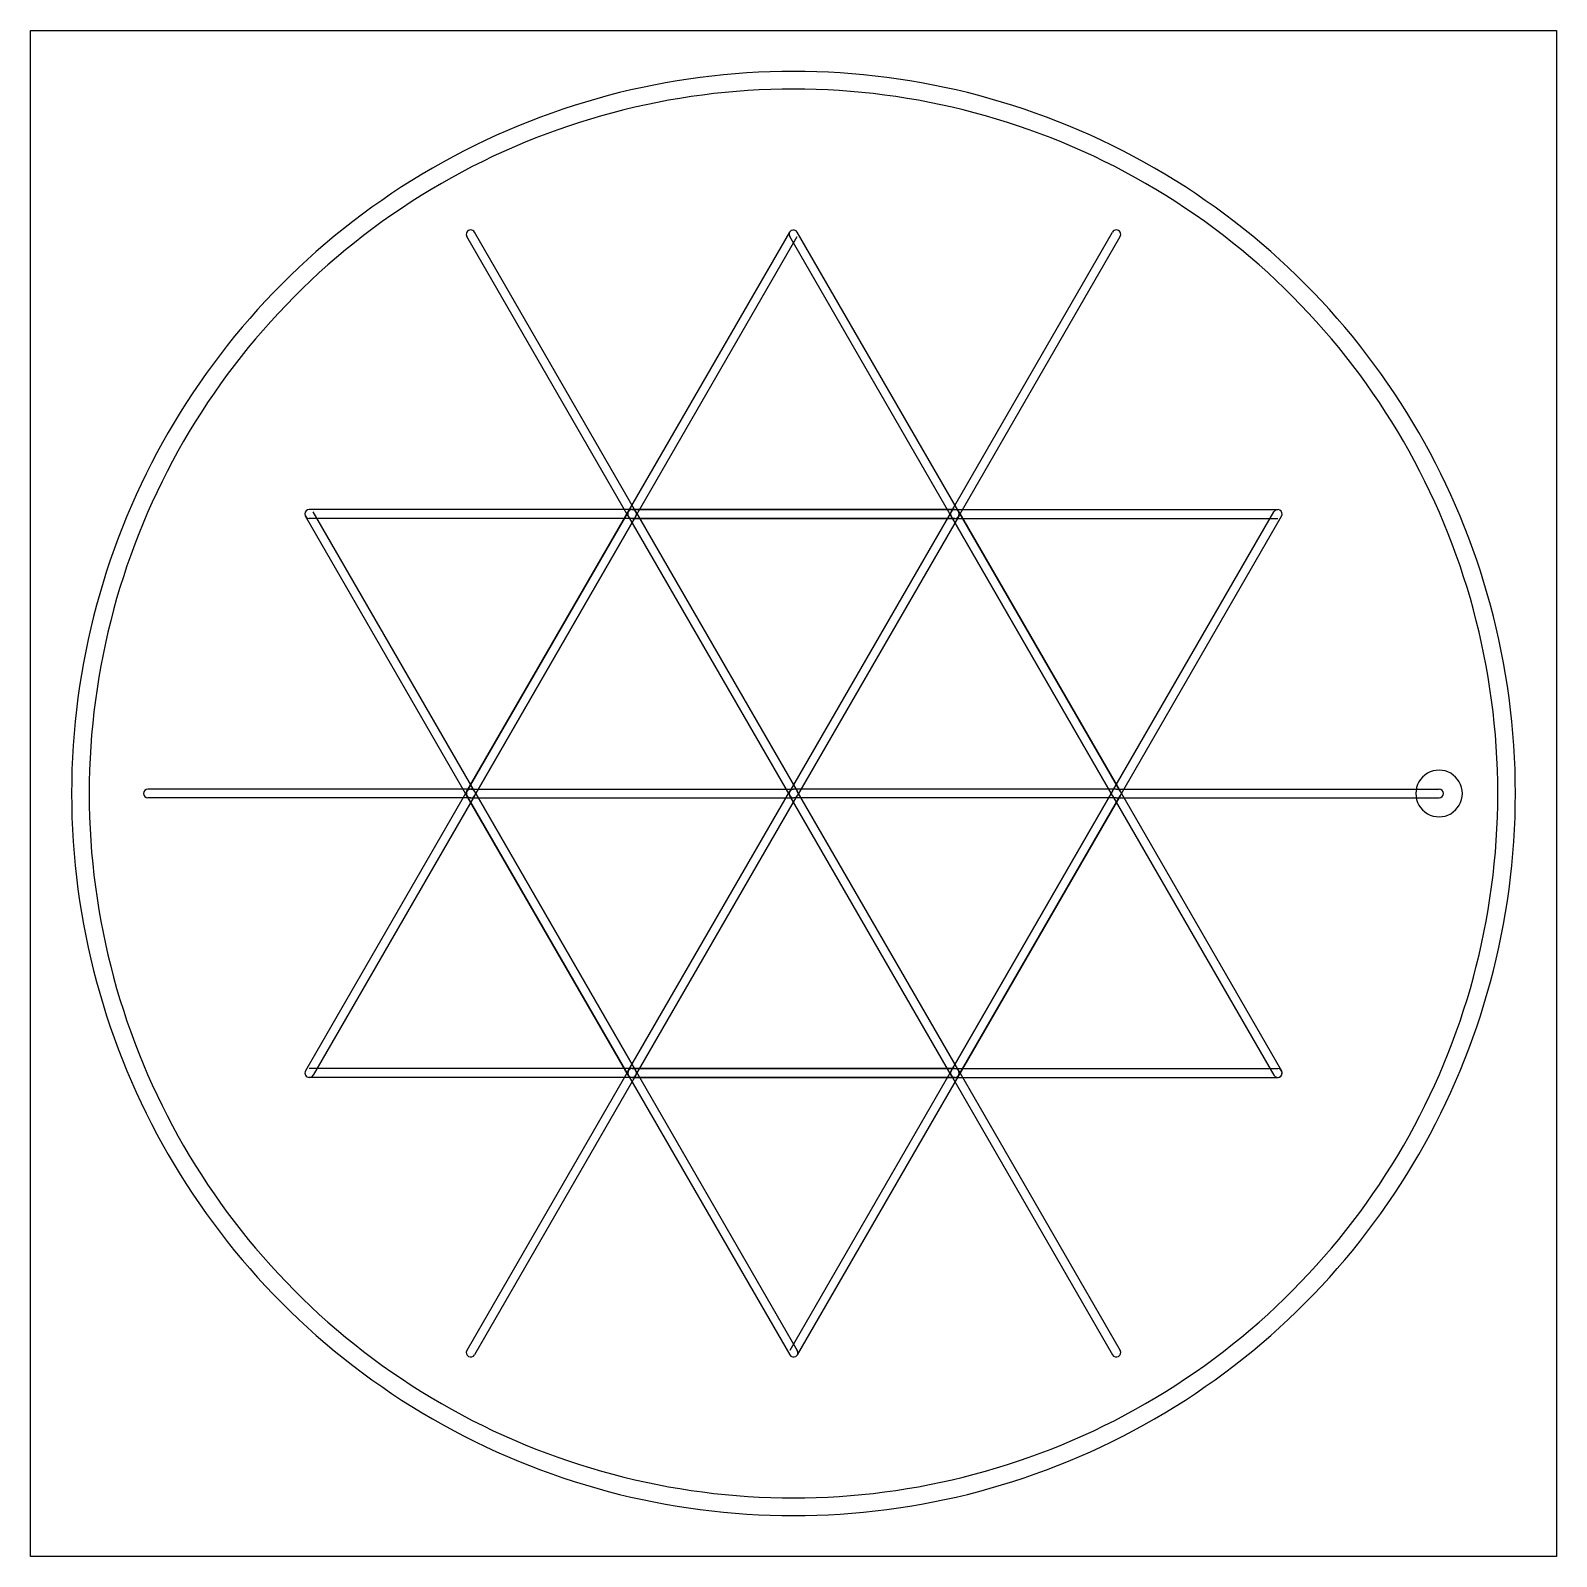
# Model space of a CAD drawing. Extents: x -163 to 97, y 20 to 280.
import ezdxf

# ---------------------------------------------------------------- set-up
doc = ezdxf.new("R2010")
doc.units = 0
doc.layers.add('Layer_1', color=7, linetype='CONTINUOUS')

msp = doc.modelspace()

# ---------------------------------------------------------------- linework, layer by layer
at = {"layer": 'Layer_1', "color": 7}
for points in [[(-163.46726, 20.17283), (-163.46726, 280.172838), (96.53273, 280.172838), (96.53273, 20.17283)], [(80.501488, 150.172836)], [(86.532739, 150.172836)], [(89.53273, 150.17283)]]:
    msp.add_lwpolyline(points, close=True, dxfattribs=at)
for points in [[(-61.61678, 197.429236), (-89.11678, 245.060633)], [(-60.31774, 198.179237), (-87.81774, 245.810634)], [(-61.61678, 198.179237), (-34.11678, 245.810634)], [(-60.31774, 197.429236), (-32.81774, 245.060633)], [(-6.61678, 197.429236), (-34.11678, 245.060633)], [(-5.31774, 198.179237), (-32.81774, 245.810634)], [(-6.61678, 198.179237), (20.88322, 245.810634)], [(-5.31774, 197.429236), (22.18226, 245.060633)], [(-60.96726, 198.554237), (-115.96726, 198.554237)], [(-87.81774, 150.547826), (-115.31774, 198.179237)], [(-61.61678, 198.179237), (-89.11678, 150.547826)], [(-89.11678, 150.547826), (-61.61678, 198.179237)], [(-5.96726, 198.554237), (-60.96726, 198.554237)], [(-60.96726, 198.554237), (-5.96726, 198.554237)], [(-60.31774, 198.179237), (-32.81774, 150.547826)], [(-6.61678, 198.179237), (-34.11678, 150.547826)], [(-5.96726, 198.554237), (49.032738, 198.554237)], [(22.18226, 150.547826), (-5.31774, 198.179237)], [(-5.31774, 198.179237), (22.18226, 150.547826)], [(20.88322, 150.547826), (48.38322, 198.179237)], [(-89.11678, 149.797846), (-116.61678, 197.429236)], [(-60.96726, 197.054237), (-115.96726, 197.054237)], [(-60.31774, 197.429236), (-87.81774, 149.797846)], [(-87.81774, 149.797846), (-60.31774, 197.429236)], [(-61.61678, 197.429236), (-34.11678, 149.797846)], [(-5.96726, 197.054237), (-60.96726, 197.054237)], [(-60.96726, 197.054237), (-5.96726, 197.054237)], [(-5.31774, 197.429236), (-32.81774, 149.797846)], [(20.88322, 149.797846), (-6.61678, 197.429236)], [(-6.61678, 197.429236), (20.88322, 149.797846)], [(-5.96726, 197.054237), (49.032738, 197.054237)], [(22.18226, 149.797846), (49.682258, 197.429236)], [(-88.46726, 150.922846), (-143.46726, 150.922846)], [(-88.46726, 150.922846), (-33.46726, 150.922846)], [(21.53274, 150.922846), (-33.46726, 150.922846)], [(21.53274, 150.922846), (76.532738, 150.922846)], [(-88.46726, 149.422846), (-143.46726, 149.422846)], [(-89.11678, 150.547826), (-116.61678, 102.916456)], [(-87.81774, 149.797846), (-115.31774, 102.166436)], [(-89.11678, 149.797846), (-61.61678, 102.166436)], [(-61.61678, 102.166436), (-89.11678, 149.797846)], [(-88.46726, 149.422846), (-33.46726, 149.422846)], [(-87.81774, 150.547826), (-60.31774, 102.916456)], [(-60.31774, 102.916456), (-87.81774, 150.547826)], [(-61.61678, 102.916456), (-34.11678, 150.547826)], [(-60.31774, 102.166436), (-32.81774, 149.797846)], [(-6.61678, 102.166436), (-34.11678, 149.797846)], [(21.53274, 149.422846), (-33.46726, 149.422846)], [(-5.31774, 102.916456), (-32.81774, 150.547826)], [(20.88322, 150.547826), (-6.61678, 102.916456)], [(-6.61678, 102.916456), (20.88322, 150.547826)], [(22.18226, 149.797846), (-5.31774, 102.166436)], [(-5.31774, 102.166436), (22.18226, 149.797846)], [(20.88322, 149.797846), (48.38322, 102.166436)], [(21.53274, 149.422846), (76.532738, 149.422846)], [(22.18226, 150.547826), (49.682258, 102.916456)], [(-60.96726, 103.291446), (-115.96726, 103.291446)], [(-60.96726, 101.791446), (-115.96726, 101.791446)], [(-61.61678, 102.916456), (-89.11678, 55.285056)], [(-60.31774, 102.166436), (-87.81774, 54.535036)], [(-61.61678, 102.166436), (-34.11678, 54.535036)], [(-60.96726, 103.291446), (-5.96726, 103.291446)], [(-5.96726, 103.291446), (-60.96726, 103.291446)], [(-60.96726, 101.791446), (-5.96726, 101.791446)], [(-5.96726, 101.791446), (-60.96726, 101.791446)], [(-60.31774, 102.916456), (-32.81774, 55.285056)], [(-6.61678, 102.916456), (-34.11678, 55.285056)], [(-5.31774, 102.166436), (-32.81774, 54.535036)], [(-6.61678, 102.166436), (20.88322, 54.535036)], [(-5.96726, 103.291446), (49.032738, 103.291446)], [(-5.96726, 101.791446), (49.032738, 101.791446)], [(-5.31774, 102.916456), (22.18226, 55.285056)]]:
    msp.add_lwpolyline(points, dxfattribs=at)
for points in [[(28.042859, 256.72318), (-10.018619, 278.702808), (-56.915911, 278.702808), (-94.977389, 256.72318)], [(26.535902, 254.105013), (-10.593835, 275.543383), (-56.340686, 275.543383), (-93.470423, 254.105013)], [(-94.977389, 256.72318), (-133.038867, 234.743552), (-156.479792, 194.124849), (-156.46726, 150.17283)], [(89.53273, 150.17283), (89.545262, 194.124849), (66.104337, 234.743552), (28.042859, 256.72318)], [(-93.470423, 254.105013), (-130.600159, 232.666643), (-153.471174, 193.047316), (-153.46726, 150.172836)], [(86.532739, 150.172836), (86.536653, 193.047316), (63.665638, 232.666643), (26.535902, 254.105013)], [(-89.11678, 245.810634), (-89.250755, 245.578583), (-89.250755, 245.292684), (-89.11678, 245.060633)], [(-88.46726, 246.185635), (-88.73521, 246.185635), (-88.982805, 246.042685), (-89.11678, 245.810634)], [(-87.81774, 245.810634), (-87.951715, 246.042685), (-88.19931, 246.185635), (-88.46726, 246.185635)], [(-33.842261, 246.085154), (-34.20098, 245.878046), (-34.323887, 245.419353), (-34.11678, 245.060633)], [(-32.81774, 245.810634), (-33.024847, 246.169354), (-33.483541, 246.292261), (-33.842261, 246.085154)], [(21.53274, 246.185635), (21.26479, 246.185635), (21.017195, 246.042685), (20.88322, 245.810634)], [(22.18226, 245.810634), (22.048285, 246.042685), (21.80069, 246.185635), (21.53274, 246.185635)], [(22.18226, 245.060633), (22.316235, 245.292684), (22.316235, 245.578583), (22.18226, 245.810634)], [(-115.96726, 198.554237), (-116.381338, 198.554046), (-116.716914, 198.218315), (-116.716914, 197.804237)], [(-116.716914, 197.804237), (-116.716914, 197.390159), (-116.381338, 197.054428), (-115.96726, 197.054237)], [(-61.617068, 198.179337), (-61.751119, 197.947235), (-61.751119, 197.661239), (-61.617068, 197.429137)], [(-60.96726, 198.554237), (-61.235292, 198.554361), (-61.483016, 198.411439), (-61.617068, 198.179337)], [(-60.96726, 198.554238), (-61.23521, 198.554238), (-61.482805, 198.411288), (-61.61678, 198.179237)], [(-60.31774, 198.179237), (-60.451715, 198.411288), (-60.69931, 198.554238), (-60.96726, 198.554238)], [(-60.31774, 197.429236), (-60.183765, 197.661287), (-60.183765, 197.947186), (-60.31774, 198.179237)], [(-6.61678, 198.179237), (-6.750755, 197.947186), (-6.750755, 197.661287), (-6.61678, 197.429236)], [(-5.96726, 198.554238), (-6.23521, 198.554238), (-6.482805, 198.411288), (-6.61678, 198.179237)], [(-5.31774, 198.179237), (-5.451715, 198.411288), (-5.69931, 198.554238), (-5.96726, 198.554238)], [(-5.217606, 197.804237), (-5.217606, 198.218315), (-5.553182, 198.554046), (-5.96726, 198.554237)], [(-5.96726, 197.054237), (-5.553182, 197.054428), (-5.217606, 197.390159), (-5.217606, 197.804237)], [(49.407624, 198.453555), (49.048983, 198.660617), (48.590393, 198.537814), (48.38322, 198.179237)], [(49.682258, 197.429236), (49.889209, 197.787941), (49.766265, 198.246493), (49.407624, 198.453555)], [(-61.617068, 197.429137), (-61.483016, 197.197035), (-61.235292, 197.054113), (-60.96726, 197.054237)], [(74.548363, 153.609874), (73.320427, 152.900925), (72.563988, 151.590734), (72.563988, 150.172836)], [(78.517113, 153.609874), (77.289177, 154.318823), (75.776299, 154.318823), (74.548363, 153.609874)], [(80.501488, 150.172836), (80.501488, 151.590734), (79.745049, 152.900925), (78.517113, 153.609874)], [(-143.46726, 150.922846), (-143.880963, 150.922125), (-144.215953, 150.58655), (-144.215953, 150.172846)], [(-88.840988, 150.820171), (-89.198856, 150.613562), (-89.322182, 150.156408), (-89.11678, 149.797846)], [(-87.81774, 150.547826), (-88.025554, 150.904995), (-88.483121, 151.02678), (-88.840988, 150.820171)], [(-33.46726, 150.922846), (-33.880963, 150.922125), (-34.215953, 150.58655), (-34.215953, 150.172846)], [(77.281431, 150.172846), (77.281431, 150.58655), (76.946441, 150.922125), (76.532738, 150.922846)], [(-156.46726, 150.17283), (-156.479792, 106.220811), (-133.038867, 65.602108), (-94.977389, 43.62248)], [(-153.46726, 150.172836), (-153.471174, 107.298356), (-130.600159, 67.679029), (-93.470423, 46.240659)], [(-144.215953, 150.172846), (-144.215953, 149.759142), (-143.880963, 149.423567), (-143.46726, 149.422846)], [(-89.11678, 150.547826), (-89.322182, 150.189264), (-89.198856, 149.73211), (-88.840988, 149.525501)], [(-88.840988, 149.525501), (-88.483121, 149.318892), (-88.025554, 149.440677), (-87.81774, 149.797846)], [(-34.215953, 150.172846), (-34.215953, 149.759142), (-33.880963, 149.423567), (-33.46726, 149.422846)], [(26.535902, 46.240659), (63.665638, 67.679029), (86.536653, 107.298356), (86.532739, 150.172836)], [(28.042859, 43.62248), (66.104337, 65.602108), (89.545262, 106.220811), (89.53273, 150.17283)], [(72.563988, 150.172836), (72.563988, 148.754938), (73.320427, 147.444747), (74.548363, 146.735798)], [(76.532738, 149.422846), (76.946441, 149.423567), (77.281431, 149.759142), (77.281431, 150.172846)], [(78.517113, 146.735798), (79.745049, 147.444747), (80.501488, 148.754938), (80.501488, 150.172836)], [(74.548363, 146.735798), (75.776299, 146.026849), (77.289177, 146.026849), (78.517113, 146.735798)], [(-116.61678, 102.916456), (-116.750758, 102.684405), (-116.750761, 102.398504), (-116.616788, 102.16645)], [(-116.616788, 102.16645), (-116.482815, 101.934396), (-116.235219, 101.791443), (-115.967268, 101.79144)], [(-115.967268, 101.79144), (-115.699317, 101.791437), (-115.451718, 101.934385), (-115.31774, 102.166436)], [(-60.96726, 103.291446), (-61.380963, 103.290725), (-61.715953, 102.95515), (-61.715953, 102.541446)], [(-61.715953, 102.541446), (-61.715953, 102.127742), (-61.380963, 101.792167), (-60.96726, 101.791446)], [(-61.61678, 102.166436), (-61.482802, 101.934385), (-61.235203, 101.791437), (-60.967252, 101.79144)], [(-60.967252, 101.79144), (-60.699301, 101.791443), (-60.451705, 101.934396), (-60.317732, 102.16645)], [(-60.317732, 102.16645), (-60.183759, 102.398504), (-60.183762, 102.684405), (-60.31774, 102.916456)], [(-6.61678, 102.916456), (-6.750758, 102.684405), (-6.750761, 102.398504), (-6.616788, 102.16645)], [(-6.616788, 102.16645), (-6.482815, 101.934396), (-6.235219, 101.791443), (-5.967268, 101.79144)], [(-5.967268, 101.79144), (-5.699317, 101.791437), (-5.451718, 101.934385), (-5.31774, 102.166436)], [(-5.218567, 102.541446), (-5.218567, 102.95515), (-5.553557, 103.290725), (-5.96726, 103.291446)], [(-5.96726, 101.791446), (-5.553557, 101.792167), (-5.218567, 102.127742), (-5.218567, 102.541446)], [(48.38322, 102.166436), (48.590332, 101.807717), (49.04903, 101.684815), (49.407749, 101.891927)], [(49.781431, 102.541446), (49.781431, 102.95515), (49.446441, 103.290725), (49.032738, 103.291446)], [(49.032738, 101.791446), (49.446441, 101.792167), (49.781431, 102.127742), (49.781431, 102.541446)], [(49.407749, 101.891927), (49.766468, 102.099039), (49.88937, 102.557737), (49.682258, 102.916456)], [(-89.11678, 55.285056), (-89.323892, 54.926336), (-89.20099, 54.467638), (-88.84227, 54.260526)], [(-33.09225, 54.260526), (-32.73353, 54.467638), (-32.610628, 54.926336), (-32.81774, 55.285056)], [(21.90775, 54.260526), (22.26647, 54.467638), (22.389372, 54.926336), (22.18226, 55.285056)], [(-88.84227, 54.260526), (-88.48355, 54.053414), (-88.024852, 54.176316), (-87.81774, 54.535036)], [(-34.11678, 54.535036), (-33.909668, 54.176316), (-33.45097, 54.053414), (-33.09225, 54.260526)], [(20.88322, 54.535036), (21.090332, 54.176316), (21.54903, 54.053414), (21.90775, 54.260526)], [(-93.470423, 46.240659), (-56.340686, 24.802289), (-10.593835, 24.802289), (26.535902, 46.240659)], [(-94.977389, 43.62248), (-56.915911, 21.642852), (-10.018619, 21.642852), (28.042859, 43.62248)]]:
    msp.add_open_spline(points, degree=3, dxfattribs=at)

doc.saveas('drawing.dxf')
